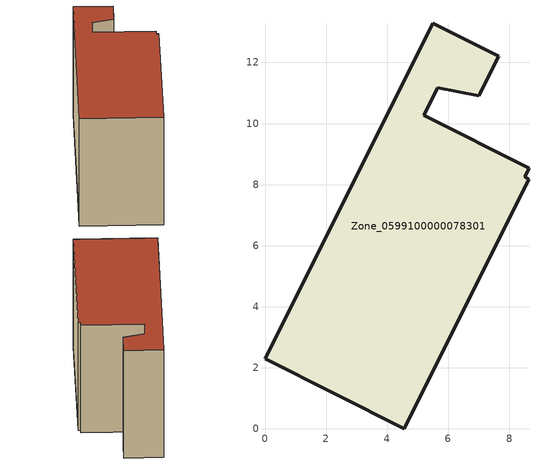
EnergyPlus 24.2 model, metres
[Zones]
Zone_0599100000078301
 floor ground (C_G): 5.2,10.27 8.64,8.54 8.5,8.26 8.64,8.18 4.56,0 0,2.3 5.5,13.29 7.66,12.2 7,10.91 5.66,11.17 z0
 wall outside (C_F): 7.66,12.2 5.5,13.29 0,2.3 4.56,0 8.64,8.18 8.5,8.26 8.64,8.54 5.2,10.27 5.66,11.17 7,10.91 7.66,12.2 z0:7.79
 roof outside (C_R): 8.64,8.54 5.2,10.27 5.66,11.17 7,10.91 7.66,12.2 5.5,13.29 0,2.3 4.56,0 8.64,8.18 8.5,8.26 z7.79
[BUILDING]
Pand.0599100000078301: North Axis=0; Terrain=City; Loads Convergence Tolerance Value=0.04; Temperature Convergence Tolerance Value=0.4; Solar Distribution=FullExterior; Maximum Number of Warmup Days=25; Minimum Number of Warmup Days=1
[Site:Location]
Rotterdam.The.Hague.AP_ZH_NLD Design_Conditions: Latitude=51.96; Longitude=4.45; Time Zone=1; Elevation=-4.5
[SITE:GROUNDTEMPERATURE:BUILDINGSURFACE]
18, 18, 18, 18, 18, 18, 18, 18, 18, 18, 18, 18
[MATERIAL] Thermal Absorptance=0.9; Solar Absorptance=0.7; Visible Absorptance=0.7
Name | Roughness | Thickness | Conductivity | Density | Specific Heat
G.TI.1975-1991 | MediumSmooth | 0.15 | 0.288461 | 540 | 1210
F.TI.1975-1991 | Rough | 0.3 | 0.230769 | 1920 | 840
R.TI.1975-1991 | MediumRough | 0.2 | 0.153846 | 1500 | 1000
[CONSTRUCTION]
C_G: G.TI.1975-1991
C_F: F.TI.1975-1991
C_R: R.TI.1975-1991
[ZONE]
Zone_0599100000078301: Type=1; Multiplier=1; Ceiling Height=Autocalculate; Volume=Autocalculate; Floor Area=autocalculate; Part of Total Floor Area=Yes
[ZONEINFILTRATION:DESIGNFLOWRATE]
Infil_Zone_0599100000078301: Zone or ZoneList or Space or SpaceList=Zone_0599100000078301; Schedule=AlwaysOn; Design Flow Rate Calculation Method=Flow/Area; Flow Rate per Floor Area=0.003; Constant Term Coefficient=1; Temperature Term Coefficient=0; Velocity Term Coefficient=0; Velocity Squared Term Coefficient=0
[HVACTEMPLATE:ZONE:IDEALLOADSAIRSYSTEM]
Zone_0599100000078301: Maximum Heating Supply Air Temperature=50; Minimum Cooling Supply Air Temperature=13; Maximum Heating Supply Air Humidity Ratio=0.0156; Minimum Cooling Supply Air Humidity Ratio=0.0077; Heating Limit=NoLimit; Cooling Limit=NoLimit; Dehumidification Control Type=ConstantSensibleHeatRatio; Cooling Sensible Heat Ratio=0.7; Dehumidification Setpoint=60; Humidification Control Type=None; Humidification Setpoint=30; Outdoor Air Method=None; Outdoor Air Flow Rate per Person=0.00944; Outdoor Air Flow Rate per Zone Floor Area=0; Outdoor Air Flow Rate per Zone=0; Demand Controlled Ventilation Type=None; Outdoor Air Economizer Type=NoEconomizer; Heat Recovery Type=None; Sensible Heat Recovery Effectiveness=0.7; Latent Heat Recovery Effectiveness=0.65
[ZONECONTROL:THERMOSTAT]
ThermostatControl_Zone_0599100000078301: Zone or ZoneList=Zone_0599100000078301; Control Type Schedule=DualSetpointControlType; Control 1=Thermostat_Zone_0599100000078301; Temperature Difference Between Cutout And Setpoint=0
[THERMOSTATSETPOINT:DUALSETPOINT]
Thermostat_Zone_0599100000078301: Heating Setpoint Temperature Schedule=HeatingSetpoint_Zone_0599100000078301; Cooling Setpoint Temperature Schedule=CoolingSetpoint_Zone_0599100000078301
[SCHEDULE:COMPACT]
HeatingSetpoint_Zone_0599100000078301: Through: 12/31, For: AllDays, Until: 24:00, 21
CoolingSetpoint_Zone_0599100000078301: Through: 12/31, For: AllDays, Until: 24:00, 24
DualSetpointControlType: Through: 12/31, For: AllDays, Until: 24:00, 4
AlwaysOn: Through: 12/31, For: AllDays, Until: 24:00, 1
